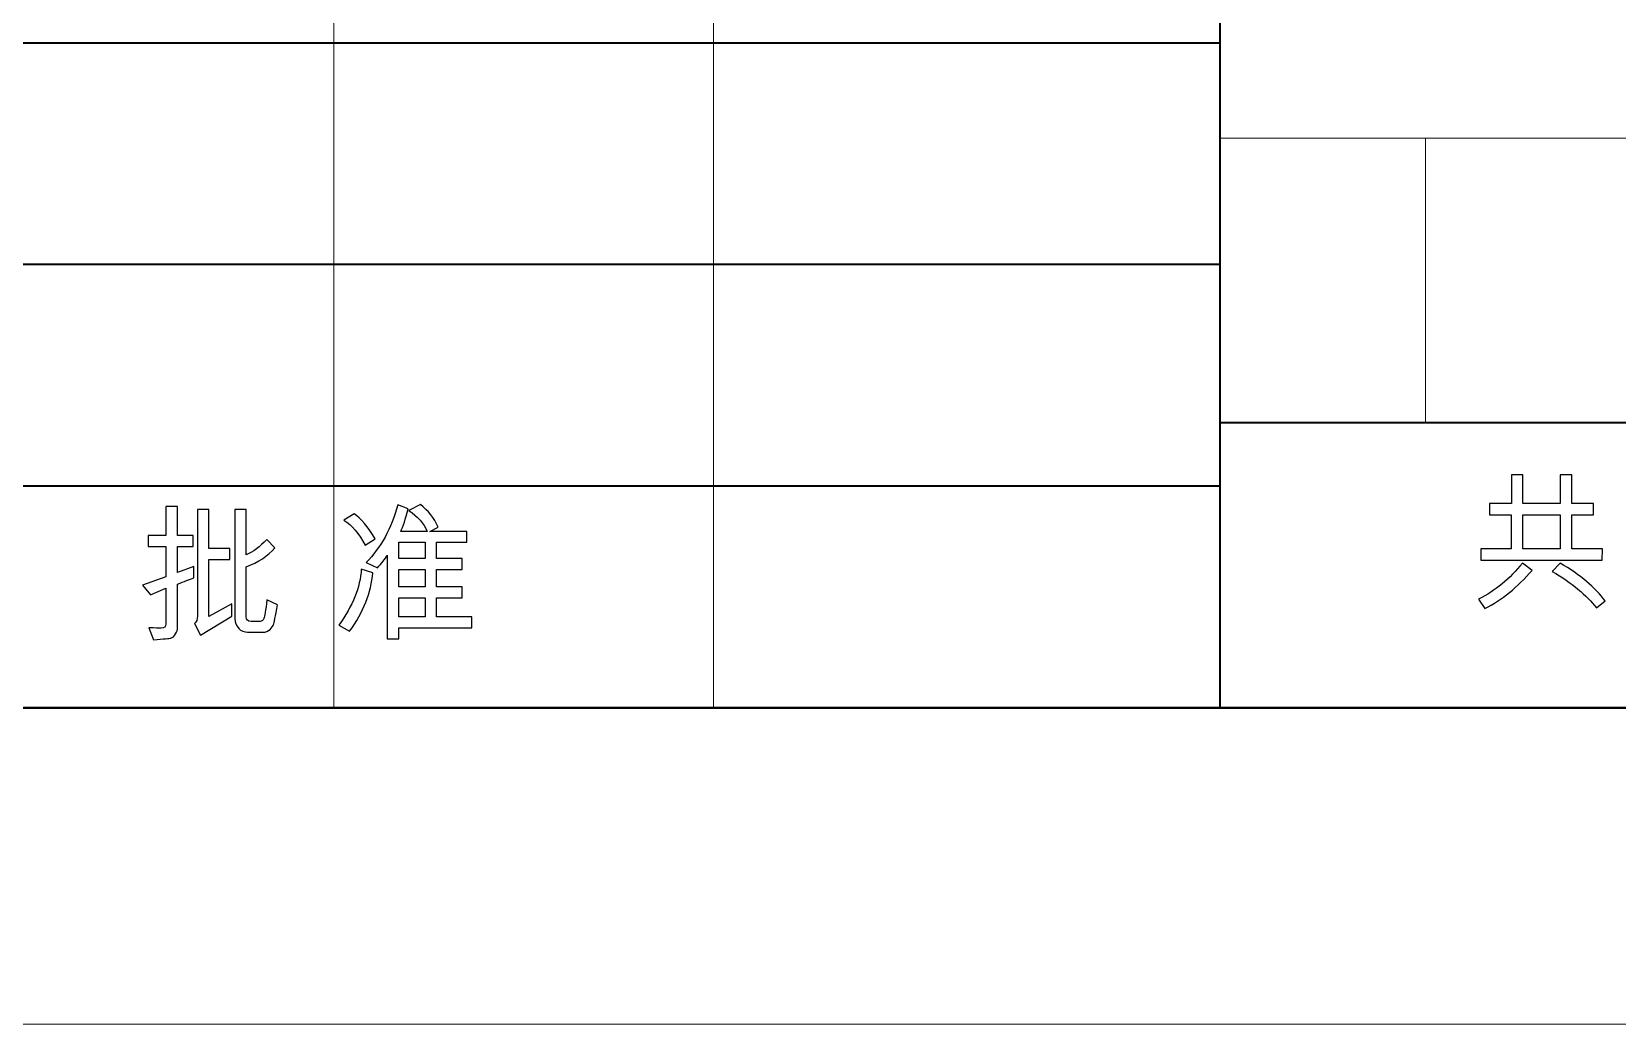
# Model space of a CAD drawing. Header units: millimetres. Extents: x -945 to 945, y -155 to 148.
# Drawn here: x -157.9 to -107.8, y -148.5 to -117.1 of the extents above; entities that cross this region are included whole.
import ezdxf

# ---------------------------------------------------------------- set-up
doc = ezdxf.new("R2010")
doc.units = ezdxf.units.MM
doc.header["$MEASUREMENT"] = 0
doc.layers.add('layer 1', color=7, linetype='Continuous')

msp = doc.modelspace()

# ---------------------------------------------------------------- linework, layer by layer
at = {"layer": 'layer 1', "lineweight": 18}
for points in [[(-148.396, -82.5), (-148.396, -82.5), (-148.396, -138.5), (-148.396, -138.5)], [(-136.396, -82.5), (-136.396, -82.5), (-136.396, -138.5), (-136.396, -138.5)], [(-70.396, -120.5), (-70.396, -120.5), (-120.396, -120.5), (-120.396, -120.5)], [(-113.896, -120.5), (-113.896, -120.5), (-113.896, -129.5), (-113.896, -129.5)], [(-430.396, -148.5), (-430.396, -148.5), (-10.396, -148.5), (-10.396, -148.5)]]:
    msp.add_open_spline(points, degree=3, dxfattribs=at)
at = {"layer": 'layer 1', "lineweight": 35}
for points in [[(-120.396, -82.5), (-120.396, -82.5), (-120.396, -138.5), (-120.396, -138.5)], [(-120.396, -117.5), (-120.396, -117.5), (-200.396, -117.5), (-200.396, -117.5)], [(-120.396, -124.5), (-120.396, -124.5), (-200.396, -124.5), (-200.396, -124.5)], [(-20.396, -129.5), (-20.396, -129.5), (-120.396, -129.5), (-120.396, -129.5)], [(-120.396, -131.5), (-120.396, -131.5), (-200.396, -131.5), (-200.396, -131.5)], [(-420.396, -138.5), (-420.396, -138.5), (-20.396, -138.5), (-20.396, -138.5)], [(-20.396, -138.5), (-20.396, -138.5), (-200.396, -138.5), (-200.396, -138.5)]]:
    msp.add_open_spline(points, degree=3, dxfattribs=at)
at = {"layer": 'layer 1', "color": 3}
for points, knots in [([(-108.3023, -133.4775), (-108.3023, -133.4775), (-108.3133, -133.8358), (-108.3133, -133.8358), (-108.3133, -133.8358), (-112.1467, -133.8358), (-112.1467, -133.8358), (-112.1467, -133.8358), (-112.1467, -133.4775), (-112.1467, -133.4775), (-112.1467, -133.4775), (-111.1864, -133.4775), (-111.1864, -133.4775), (-111.1864, -133.4775), (-111.1958, -132.4004), (-111.1958, -132.4004), (-111.1958, -132.4004), (-111.8731, -132.4004), (-111.8731, -132.4004), (-111.8731, -132.4004), (-111.8731, -132.0422), (-111.8731, -132.0422), (-111.8731, -132.0422), (-111.1777, -132.0422), (-111.1777, -132.0422), (-111.1777, -132.0422), (-111.1777, -131.1391), (-111.1777, -131.1391), (-111.1777, -131.1391), (-110.8195, -131.1391), (-110.8195, -131.1391), (-110.8195, -131.1391), (-110.8195, -132.0422), (-110.8195, -132.0422), (-110.8195, -132.0422), (-109.6436, -132.0422), (-109.6436, -132.0422), (-109.6436, -132.0422), (-109.6436, -131.1391), (-109.6436, -131.1391), (-109.6436, -131.1391), (-109.2713, -131.1391), (-109.2713, -131.1391), (-109.2713, -131.1391), (-109.2713, -132.0422), (-109.2713, -132.0422), (-109.2713, -132.0422), (-108.5893, -132.0422), (-108.5893, -132.0422), (-108.5893, -132.0422), (-108.5893, -132.4004), (-108.5893, -132.4004), (-108.5893, -132.4004), (-109.2713, -132.4004), (-109.2713, -132.4004), (-109.2713, -132.4004), (-109.2713, -133.4775), (-109.2713, -133.4775), (-109.2713, -133.4775), (-108.3023, -133.4775), (-108.3023, -133.4775)], [0, 0, 0, 0, 0.05, 0.05, 0.05, 0.1, 0.1, 0.1, 0.15, 0.15, 0.15, 0.2, 0.2, 0.2, 0.25, 0.25, 0.25, 0.3, 0.3, 0.3, 0.35, 0.35, 0.35, 0.4, 0.4, 0.4, 0.45, 0.45, 0.45, 0.5, 0.5, 0.5, 0.55, 0.55, 0.55, 0.6, 0.6, 0.6, 0.65, 0.65, 0.65, 0.7, 0.7, 0.7, 0.75, 0.75, 0.75, 0.8, 0.8, 0.8, 0.85, 0.85, 0.85, 0.9, 0.9, 0.9, 0.95, 0.95, 0.95, 1, 1, 1, 1]), ([(-152.8187, -134.3945), (-152.9519, -134.4431), (-153.122, -134.5113), (-153.3282, -134.5983), (-153.3282, -134.5983), (-153.3282, -135.9718), (-153.3282, -135.9718), (-153.3282, -136.0298), (-153.3502, -136.0956), (-153.3941, -136.1693), (-153.4372, -136.243), (-153.485, -136.2853), (-153.5375, -136.2971), (-153.5892, -136.3081), (-153.7735, -136.3261), (-154.0886, -136.3512), (-154.0886, -136.3512), (-154.2352, -135.9718), (-154.2352, -135.9718), (-154.0369, -135.9812), (-153.9091, -135.9859), (-153.8519, -135.9859), (-153.7492, -135.9859), (-153.6982, -135.9396), (-153.6982, -135.8479), (-153.6982, -135.8479), (-153.6982, -134.7245), (-153.6982, -134.7245), (-153.6982, -134.7245), (-154.1874, -134.9315), (-154.1874, -134.9315), (-154.1874, -134.9315), (-154.4327, -134.6258), (-154.4327, -134.6258), (-154.4327, -134.6258), (-153.6982, -134.3624), (-153.6982, -134.3624), (-153.6982, -134.3624), (-153.6982, -133.4021), (-153.6982, -133.4021), (-153.6982, -133.4021), (-154.2587, -133.4021), (-154.2587, -133.4021), (-154.2587, -133.4021), (-154.2587, -133.0595), (-154.2587, -133.0595), (-154.2587, -133.0595), (-153.6982, -133.0595), (-153.6982, -133.0595), (-153.6982, -133.0595), (-153.6982, -132.1408), (-153.6982, -132.1408), (-153.6982, -132.1408), (-153.3282, -132.1408), (-153.3282, -132.1408), (-153.3282, -132.1408), (-153.3282, -133.0595), (-153.3282, -133.0595), (-153.3282, -133.0595), (-152.839, -133.0595), (-152.839, -133.0595), (-152.839, -133.0595), (-152.839, -133.4021), (-152.839, -133.4021), (-152.839, -133.4021), (-153.3282, -133.4021), (-153.3282, -133.4021), (-153.3282, -133.4021), (-153.3282, -134.2315), (-153.3282, -134.2315), (-153.3282, -134.2315), (-152.8187, -134.0339), (-152.8187, -134.0339), (-152.8187, -134.0339), (-152.8187, -134.3945), (-152.8187, -134.3945)], [0, 0, 0, 0, 0.04, 0.04, 0.04, 0.08, 0.08, 0.08, 0.12, 0.12, 0.12, 0.16, 0.16, 0.16, 0.2, 0.2, 0.2, 0.24, 0.24, 0.24, 0.28, 0.28, 0.28, 0.32, 0.32, 0.32, 0.36, 0.36, 0.36, 0.4, 0.4, 0.4, 0.44, 0.44, 0.44, 0.48, 0.48, 0.48, 0.52, 0.52, 0.52, 0.56, 0.56, 0.56, 0.6, 0.6, 0.6, 0.64, 0.64, 0.64, 0.68, 0.68, 0.68, 0.72, 0.72, 0.72, 0.76, 0.76, 0.76, 0.8, 0.8, 0.8, 0.84, 0.84, 0.84, 0.88, 0.88, 0.88, 0.92, 0.92, 0.92, 0.96, 0.96, 0.96, 1, 1, 1, 1]), ([(-151.6106, -135.6088), (-151.6106, -135.6088), (-152.6031, -136.2014), (-152.6031, -136.2014), (-152.6031, -136.2014), (-152.7912, -135.8338), (-152.7912, -135.8338), (-152.7316, -135.7977), (-152.7011, -135.7162), (-152.7011, -135.5908), (-152.7011, -135.5908), (-152.7011, -132.2309), (-152.7011, -132.2309), (-152.7011, -132.2309), (-152.3452, -132.2309), (-152.3452, -132.2309), (-152.3452, -132.2309), (-152.3452, -133.4687), (-152.3452, -133.4687), (-152.3452, -133.4687), (-151.682, -133.4687), (-151.682, -133.4687), (-151.682, -133.4687), (-151.682, -133.8128), (-151.682, -133.8128), (-151.682, -133.8128), (-152.3452, -133.8128), (-152.3452, -133.8128), (-152.3452, -133.8128), (-152.3452, -135.6182), (-152.3452, -135.6182), (-152.3452, -135.6182), (-151.6106, -135.2137), (-151.6106, -135.2137), (-151.6106, -135.2137), (-151.6106, -135.6088), (-151.6106, -135.6088)], [0, 0, 0, 0, 0.0833333, 0.0833333, 0.0833333, 0.1666667, 0.1666667, 0.1666667, 0.25, 0.25, 0.25, 0.3333333, 0.3333333, 0.3333333, 0.4166667, 0.4166667, 0.4166667, 0.5, 0.5, 0.5, 0.5833333, 0.5833333, 0.5833333, 0.6666667, 0.6666667, 0.6666667, 0.75, 0.75, 0.75, 0.8333333, 0.8333333, 0.8333333, 0.9166667, 0.9166667, 0.9166667, 1, 1, 1, 1]), ([(-150.1706, -135.2458), (-150.2396, -135.6182), (-150.2819, -135.8259), (-150.2984, -135.8698), (-150.314, -135.9137), (-150.3509, -135.9647), (-150.4081, -136.0235), (-150.4653, -136.0823), (-150.5461, -136.1121), (-150.6503, -136.1121), (-150.6503, -136.1121), (-151.1168, -136.1121), (-151.1168, -136.1121), (-151.2273, -136.1121), (-151.3214, -136.0713), (-151.399, -135.9906), (-151.4774, -135.909), (-151.5166, -135.8071), (-151.5166, -135.6848), (-151.5166, -135.6848), (-151.5166, -132.2309), (-151.5166, -132.2309), (-151.5166, -132.2309), (-151.1583, -132.2309), (-151.1583, -132.2309), (-151.1583, -132.2309), (-151.1583, -133.6663), (-151.1583, -133.6663), (-150.9467, -133.5816), (-150.7295, -133.4201), (-150.5061, -133.1818), (-150.5061, -133.1818), (-150.2553, -133.4499), (-150.2553, -133.4499), (-150.4747, -133.7062), (-150.775, -133.9038), (-151.1583, -134.0425), (-151.1583, -134.0425), (-151.1583, -135.6276), (-151.1583, -135.6276), (-151.1583, -135.7225), (-151.1082, -135.7695), (-151.0086, -135.7695), (-151.0086, -135.7695), (-150.7217, -135.7695), (-150.7217, -135.7695), (-150.6668, -135.7695), (-150.626, -135.7397), (-150.6002, -135.6794), (-150.5743, -135.619), (-150.5437, -135.4214), (-150.5108, -135.0875), (-150.5108, -135.0875), (-150.1706, -135.2458), (-150.1706, -135.2458)], [0, 0, 0, 0, 0.0555556, 0.0555556, 0.0555556, 0.1111111, 0.1111111, 0.1111111, 0.1666667, 0.1666667, 0.1666667, 0.2222222, 0.2222222, 0.2222222, 0.2777778, 0.2777778, 0.2777778, 0.3333333, 0.3333333, 0.3333333, 0.3888889, 0.3888889, 0.3888889, 0.4444444, 0.4444444, 0.4444444, 0.5, 0.5, 0.5, 0.5555556, 0.5555556, 0.5555556, 0.6111111, 0.6111111, 0.6111111, 0.6666667, 0.6666667, 0.6666667, 0.7222222, 0.7222222, 0.7222222, 0.7777778, 0.7777778, 0.7777778, 0.8333333, 0.8333333, 0.8333333, 0.8888889, 0.8888889, 0.8888889, 0.9444444, 0.9444444, 0.9444444, 1, 1, 1, 1]), ([(-144.0343, -135.9718), (-144.0343, -135.9718), (-146.3398, -135.9718), (-146.3398, -135.9718), (-146.3398, -135.9718), (-146.3398, -136.319), (-146.3398, -136.319), (-146.3398, -136.319), (-146.7027, -136.319), (-146.7027, -136.319), (-146.7027, -136.319), (-146.7027, -133.6757), (-146.7027, -133.6757), (-146.778, -133.8027), (-146.8815, -133.9359), (-147.0132, -134.0747), (-147.0132, -134.0747), (-147.3738, -133.9116), (-147.3738, -133.9116), (-146.9081, -133.4452), (-146.5742, -132.8361), (-146.3719, -132.0859), (-146.3719, -132.0859), (-146.0388, -132.2121), (-146.0388, -132.2121), (-146.125, -132.5398), (-146.2042, -132.7789), (-146.2779, -132.9286), (-146.2779, -132.9286), (-145.4422, -132.9286), (-145.4422, -132.9286), (-145.552, -132.6683), (-145.7448, -132.4488), (-146.0207, -132.2701), (-146.0207, -132.2701), (-145.6531, -132.0812), (-145.6531, -132.0812), (-145.4085, -132.2717), (-145.2227, -132.5076), (-145.0973, -132.7914), (-145.0973, -132.7914), (-145.3615, -132.9333), (-145.3615, -132.9333), (-145.3615, -132.9333), (-144.1903, -132.9333), (-144.1903, -132.9333), (-144.1903, -132.9333), (-144.1903, -133.2712), (-144.1903, -133.2712), (-144.1903, -133.2712), (-145.1506, -133.2712), (-145.1506, -133.2712), (-145.1506, -133.2712), (-145.1506, -133.7831), (-145.1506, -133.7831), (-145.1506, -133.7831), (-144.3353, -133.7831), (-144.3353, -133.7831), (-144.3353, -133.7831), (-144.3353, -134.128), (-144.3353, -134.128), (-144.3353, -134.128), (-145.1506, -134.128), (-145.1506, -134.128), (-145.1506, -134.128), (-145.1506, -134.6814), (-145.1506, -134.6814), (-145.1506, -134.6814), (-144.3353, -134.6814), (-144.3353, -134.6814), (-144.3353, -134.6814), (-144.3353, -135.0256), (-144.3353, -135.0256), (-144.3353, -135.0256), (-145.1506, -135.0256), (-145.1506, -135.0256), (-145.1506, -135.0256), (-145.1506, -135.6276), (-145.1506, -135.6276), (-145.1506, -135.6276), (-144.0343, -135.6276), (-144.0343, -135.6276), (-144.0343, -135.6276), (-144.0343, -135.9718), (-144.0343, -135.9718)], [0, 0, 0, 0, 0.0357143, 0.0357143, 0.0357143, 0.0714286, 0.0714286, 0.0714286, 0.1071429, 0.1071429, 0.1071429, 0.1428571, 0.1428571, 0.1428571, 0.1785714, 0.1785714, 0.1785714, 0.2142857, 0.2142857, 0.2142857, 0.25, 0.25, 0.25, 0.2857143, 0.2857143, 0.2857143, 0.3214286, 0.3214286, 0.3214286, 0.3571429, 0.3571429, 0.3571429, 0.3928571, 0.3928571, 0.3928571, 0.4285714, 0.4285714, 0.4285714, 0.4642857, 0.4642857, 0.4642857, 0.5, 0.5, 0.5, 0.5357143, 0.5357143, 0.5357143, 0.5714286, 0.5714286, 0.5714286, 0.6071429, 0.6071429, 0.6071429, 0.6428571, 0.6428571, 0.6428571, 0.6785714, 0.6785714, 0.6785714, 0.7142857, 0.7142857, 0.7142857, 0.75, 0.75, 0.75, 0.7857143, 0.7857143, 0.7857143, 0.8214286, 0.8214286, 0.8214286, 0.8571429, 0.8571429, 0.8571429, 0.8928571, 0.8928571, 0.8928571, 0.9285714, 0.9285714, 0.9285714, 0.9642857, 0.9642857, 0.9642857, 1, 1, 1, 1]), ([(-147.0837, -133.163), (-147.0837, -133.163), (-147.3989, -133.3652), (-147.3989, -133.3652), (-147.5948, -133.0007), (-147.8206, -132.7357), (-148.0762, -132.5703), (-148.0762, -132.5703), (-147.7501, -132.3775), (-147.7501, -132.3775), (-147.5384, -132.5139), (-147.3166, -132.7757), (-147.0837, -133.163)], [0, 0, 0, 0, 0.25, 0.25, 0.25, 0.5, 0.5, 0.5, 0.75, 0.75, 0.75, 1, 1, 1, 1]), ([(-109.6436, -133.4775), (-109.6436, -133.4775), (-109.6436, -132.4004), (-109.6436, -132.4004), (-109.6436, -132.4004), (-110.8195, -132.4004), (-110.8195, -132.4004), (-110.8195, -132.4004), (-110.8195, -133.4775), (-110.8195, -133.4775), (-110.8195, -133.4775), (-109.6436, -133.4775), (-109.6436, -133.4775)], [0, 0, 0, 0, 0.25, 0.25, 0.25, 0.5, 0.5, 0.5, 0.75, 0.75, 0.75, 1, 1, 1, 1]), ([(-145.5065, -133.7831), (-145.5065, -133.7831), (-145.5065, -133.2712), (-145.5065, -133.2712), (-145.5065, -133.2712), (-146.3398, -133.2712), (-146.3398, -133.2712), (-146.3398, -133.2712), (-146.3398, -133.7831), (-146.3398, -133.7831), (-146.3398, -133.7831), (-145.5065, -133.7831), (-145.5065, -133.7831)], [0, 0, 0, 0, 0.25, 0.25, 0.25, 0.5, 0.5, 0.5, 0.75, 0.75, 0.75, 1, 1, 1, 1]), ([(-147.1621, -134.2401), (-147.2099, -134.8617), (-147.4545, -135.4763), (-147.8974, -136.0846), (-147.8974, -136.0846), (-148.2345, -135.8871), (-148.2345, -135.8871), (-147.794, -135.285), (-147.5572, -134.6971), (-147.5251, -134.1233), (-147.5251, -134.1233), (-147.1621, -134.2401), (-147.1621, -134.2401)], [0, 0, 0, 0, 0.25, 0.25, 0.25, 0.5, 0.5, 0.5, 0.75, 0.75, 0.75, 1, 1, 1, 1]), ([(-145.5065, -134.6814), (-145.5065, -134.6814), (-145.5065, -134.128), (-145.5065, -134.128), (-145.5065, -134.128), (-146.3398, -134.128), (-146.3398, -134.128), (-146.3398, -134.128), (-146.3398, -134.6814), (-146.3398, -134.6814), (-146.3398, -134.6814), (-145.5065, -134.6814), (-145.5065, -134.6814)], [0, 0, 0, 0, 0.25, 0.25, 0.25, 0.5, 0.5, 0.5, 0.75, 0.75, 0.75, 1, 1, 1, 1]), ([(-110.5326, -134.1642), (-110.9888, -134.6895), (-111.4835, -135.0901), (-112.0181, -135.3676), (-112.0181, -135.3676), (-112.2204, -135.0665), (-112.2204, -135.0665), (-111.6936, -134.8047), (-111.2326, -134.4261), (-110.8375, -133.9299), (-110.8375, -133.9299), (-110.5326, -134.1642), (-110.5326, -134.1642)], [0, 0, 0, 0, 0.25, 0.25, 0.25, 0.5, 0.5, 0.5, 0.75, 0.75, 0.75, 1, 1, 1, 1]), ([(-108.2239, -135.1198), (-108.2239, -135.1198), (-108.4952, -135.3401), (-108.4952, -135.3401), (-108.8087, -134.9388), (-109.2752, -134.5562), (-109.8937, -134.1917), (-109.8937, -134.1917), (-109.6389, -133.9299), (-109.6389, -133.9299), (-109.0047, -134.3108), (-108.5336, -134.7075), (-108.2239, -135.1198)], [0, 0, 0, 0, 0.25, 0.25, 0.25, 0.5, 0.5, 0.5, 0.75, 0.75, 0.75, 1, 1, 1, 1]), ([(-145.5065, -135.6276), (-145.5065, -135.6276), (-145.5065, -135.0256), (-145.5065, -135.0256), (-145.5065, -135.0256), (-146.3398, -135.0256), (-146.3398, -135.0256), (-146.3398, -135.0256), (-146.3398, -135.6276), (-146.3398, -135.6276), (-146.3398, -135.6276), (-145.5065, -135.6276), (-145.5065, -135.6276)], [0, 0, 0, 0, 0.25, 0.25, 0.25, 0.5, 0.5, 0.5, 0.75, 0.75, 0.75, 1, 1, 1, 1])]:
    msp.add_open_spline(points, degree=3, knots=knots, dxfattribs=at)

doc.saveas('drawing.dxf')
